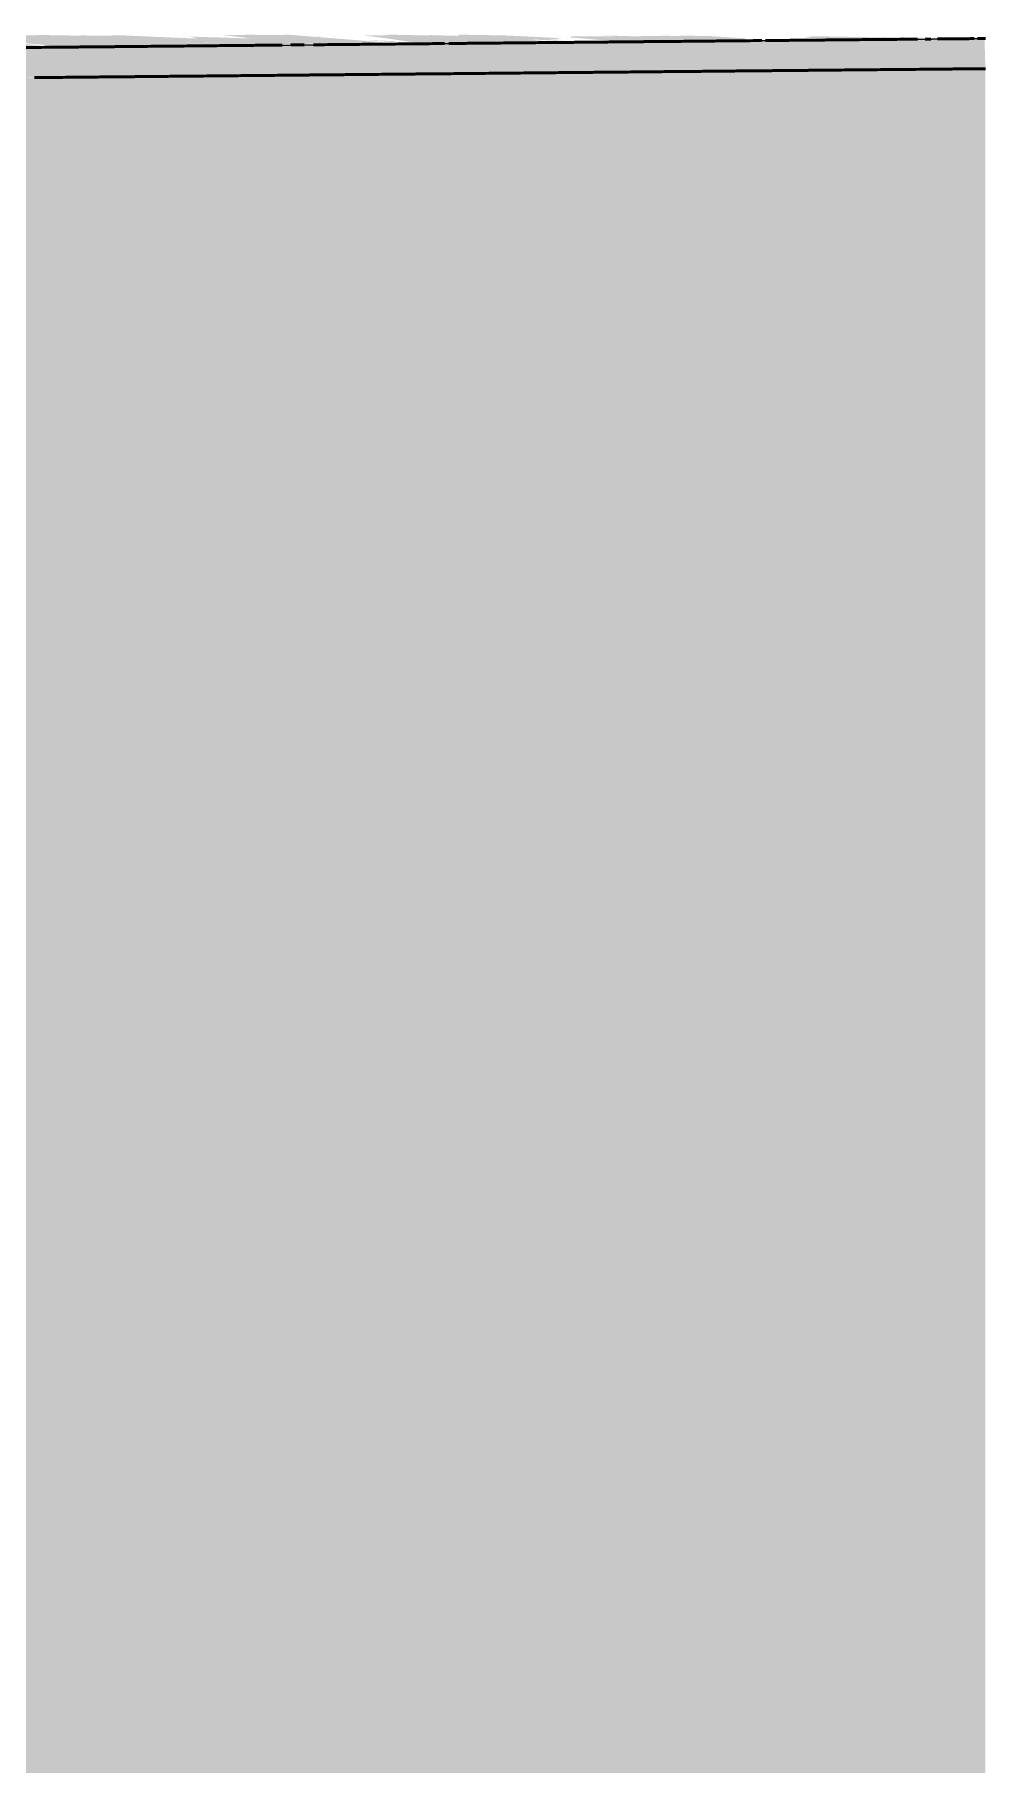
# Model space of a CAD drawing. Header units: metres. Extents: x 0 to 258, y 3 to 25.
# Drawn here: x 57.752 to 58.247, y 22.522 to 23.422 of the extents above; entities that cross this region are included whole.
import ezdxf

# ---------------------------------------------------------------- set-up
doc = ezdxf.new("R2010")
doc.units = ezdxf.units.M
doc.linetypes.add('JacobsDash', pattern=[0.0045, 0.003, -0.0015])
doc.layers.add('A-FLOR', color=7, linetype='Continuous', lineweight=50)
doc.layers.add('A-FLOR-HDLN', color=7, linetype='JacobsDash', lineweight=18)

msp = doc.modelspace()

# ---------------------------------------------------------------- hatches: boundary and pattern name
at = {"layer": 'A-FLOR', "lineweight": 5, "true_color": 0xc0c0c0}
h = msp.add_hatch(color=9, dxfattribs=at)
h.paths.add_polyline_path([(57.40841, 23.41853), (57.40371, 23.41899), (57.40198, 23.41878)])
h.paths.add_polyline_path([(57.35232, 23.4176), (57.34663, 23.41831), (57.34978, 23.41783)])
h.paths.add_polyline_path([(57.24552, 23.40995), (57.30677, 23.41055), (57.30895, 23.41058), (57.30811, 23.41107), (57.31322, 23.41062), (57.31322, 23.41098), (57.31743, 23.41066), (57.31657, 23.41116), (57.31743, 23.4116), (57.33002, 23.41078), (57.55844, 23.41333), (57.53497, 23.41543), (57.54189, 23.41464), (57.54139, 23.41428), (57.54325, 23.41354), (57.51932, 23.41494), (57.52342, 23.41408), (57.51918, 23.41425), (57.51067, 23.41451), (57.5115, 23.41416), (57.50895, 23.4141), (57.48803, 23.41514), (57.48097, 23.41613), (57.47636, 23.41681), (57.47636, 23.41711), (57.47608, 23.41744), (57.48319, 23.41721), (57.4978, 23.41654), (57.49397, 23.41705), (57.50107, 23.41691), (57.50124, 23.41739), (57.50368, 23.41758), (57.51526, 23.41748), (57.5158, 23.41766), (57.51837, 23.4179), (57.52419, 23.41782), (57.52627, 23.41817), (57.51682, 23.41921), (57.51076, 23.41921), (57.49664, 23.41988), (57.49578, 23.4197), (57.49217, 23.41989), (57.47972, 23.41944), (57.46989, 23.41968), (57.4695, 23.41937), (57.46456, 23.41963), (57.45422, 23.41948), (57.44833, 23.41947), (57.44821, 23.41947), (57.44773, 23.4191), (57.43878, 23.419), (57.43623, 23.41899), (57.43045, 23.4189), (57.4233, 23.41921), (57.42329, 23.41921), (57.42329, 23.41863), (57.42045, 23.41893), (57.41741, 23.41893), (57.38382, 23.41847), (57.38368, 23.41819), (57.36732, 23.41856), (57.35504, 23.41804), (57.35242, 23.41838), (57.35241, 23.41838), (57.35128, 23.41783), (57.34895, 23.41788), (57.3446, 23.41787), (57.34291, 23.4174), (57.33159, 23.41812), (57.33157, 23.41812), (57.32702, 23.4175), (57.32126, 23.41784), (57.32126, 23.41729), (57.3149, 23.4179), (57.3149, 23.4179), (57.31344, 23.41755), (57.29561, 23.41764), (57.29144, 23.41735), (57.28464, 23.41697), (57.27682, 23.41738), (57.27682, 23.41695), (57.26653, 23.41723), (57.2677, 23.41667), (57.26218, 23.41683), (57.26117, 23.41672), (57.258, 23.41632), (57.24582, 23.41696), (57.24552, 23.41642), (57.24566, 23.41227), (57.24552, 23.41191), (57.24552, 23.41005)])
h.paths.add_polyline_path([(57.32161, 23.4107), (57.32158, 23.41106), (57.31657, 23.41147), (57.31743, 23.41112), (57.31996, 23.41086)])
h.paths.add_polyline_path([(57.33916, 23.4115), (57.32849, 23.41248), (57.32858, 23.41274), (57.33888, 23.41153)])
h.paths.add_polyline_path([(57.56029, 23.41365), (57.56656, 23.41369), (57.56626, 23.41394), (57.55548, 23.41465), (57.56063, 23.41384), (57.56036, 23.41369)])
h.paths.add_polyline_path([(57.56312, 23.41305), (57.561, 23.41357), (57.55061, 23.4143), (57.56289, 23.41307)])
h.paths.add_polyline_path([(57.57269, 23.41314), (57.57188, 23.4135), (57.57245, 23.41317)])
h.paths.add_polyline_path([(57.53293, 23.41904), (57.52353, 23.41989), (57.52714, 23.41928), (57.52965, 23.41916)])
h.paths.add_polyline_path([(57.58647, 23.41433), (57.58691, 23.41454), (57.5812, 23.41627), (57.59551, 23.41473), (57.59464, 23.41534), (57.58394, 23.41756), (57.59283, 23.41721), (57.58864, 23.41849), (57.58506, 23.41922), (57.57788, 23.42051), (57.55844, 23.4203), (57.54614, 23.4202), (57.54788, 23.41948), (57.54279, 23.41965), (57.52989, 23.41989), (57.53499, 23.41871), (57.55388, 23.41627), (57.5819, 23.41411), (57.57986, 23.41499), (57.58437, 23.41454)])
h.paths.add_polyline_path([(57.59286, 23.41334), (57.59021, 23.41385), (57.59157, 23.41354)])
h.paths.add_polyline_path([(57.61204, 23.41352), (57.61043, 23.41391), (57.61196, 23.41353)])
h.paths.add_polyline_path([(57.61555, 23.41355), (57.61274, 23.41407), (57.6155, 23.41356)])
h.paths.add_polyline_path([(57.61949, 23.41359), (57.61595, 23.41413), (57.61918, 23.41362)])
h.paths.add_polyline_path([(57.75537, 23.41553), (57.74181, 23.41656), (57.7438, 23.41656), (57.75401, 23.41564)])
h.paths.add_polyline_path([(57.66498, 23.4188), (57.66795, 23.41875), (57.66795, 23.41868)])
h.paths.add_polyline_path([(57.70828, 23.41508), (57.74065, 23.41555), (57.74731, 23.41543), (57.75627, 23.41587), (57.72496, 23.41853), (57.72233, 23.41844), (57.7139, 23.41941), (57.71144, 23.41983), (57.69547, 23.4207), (57.67578, 23.42105), (57.6559, 23.42099), (57.64399, 23.42058), (57.63967, 23.42062), (57.64499, 23.42014), (57.65299, 23.41967), (57.6459, 23.41976), (57.68172, 23.41728), (57.68647, 23.41667), (57.6928, 23.41593), (57.69925, 23.41581), (57.70709, 23.41517)])
h.paths.add_polyline_path([(57.67851, 23.41628), (57.67527, 23.41668), (57.67801, 23.41631)])
h.paths.add_polyline_path([(57.59021, 23.41907), (57.5906, 23.41872), (57.59223, 23.41872)])
h.paths.add_polyline_path([(57.62572, 23.41365), (57.62372, 23.4142), (57.62786, 23.41422), (57.63763, 23.41377), (57.71074, 23.41489), (57.69477, 23.41553), (57.65231, 23.4174), (57.66242, 23.41658), (57.60645, 23.42044), (57.60431, 23.42032), (57.61394, 23.41926), (57.6249, 23.41738), (57.62472, 23.41695), (57.62472, 23.4164), (57.61319, 23.41739), (57.58491, 23.41998), (57.58973, 23.41864), (57.60174, 23.41637), (57.60604, 23.41551), (57.61111, 23.41478), (57.62546, 23.41367)])
h.paths.add_polyline_path([(57.63997, 23.41379), (57.60355, 23.41734), (57.60409, 23.41765), (57.60641, 23.41771), (57.62786, 23.41551), (57.63763, 23.41405), (57.63973, 23.41382)])
h.paths.add_polyline_path([(57.59464, 23.41417), (57.58973, 23.41499), (57.59415, 23.41424)])
h.paths.add_polyline_path([(57.50316, 23.41455), (57.49063, 23.41565), (57.49129, 23.41542), (57.49605, 23.41509)])
h.paths.add_polyline_path([(57.74921, 23.41484), (57.74618, 23.41526), (57.74783, 23.41494)])
h.paths.add_polyline_path([(57.85408, 23.41647), (57.84006, 23.41755), (57.84037, 23.41763), (57.85075, 23.41673)])
h.paths.add_polyline_path([(57.85379, 23.42004), (57.84509, 23.42068), (57.85339, 23.42006)])
h.paths.add_polyline_path([(57.83091, 23.41973), (57.82964, 23.42003), (57.8298, 23.41985)])
h.paths.add_polyline_path([(57.76357, 23.41561), (57.82799, 23.41605), (57.83735, 23.41567), (57.83433, 23.41611), (57.84151, 23.41597), (57.8466, 23.41618), (57.84788, 23.41652), (57.8557, 23.41671), (57.86413, 23.41654), (57.92095, 23.41691), (57.92332, 23.41712), (57.93303, 23.41761), (57.88386, 23.4215), (57.88162, 23.42135), (57.87135, 23.42131), (57.86177, 23.42154), (57.86177, 23.42126), (57.84946, 23.42139), (57.85414, 23.42087), (57.86504, 23.4195), (57.83258, 23.42052), (57.83719, 23.4196), (57.83476, 23.41952), (57.79713, 23.42117), (57.78438, 23.42089), (57.77569, 23.42119), (57.7761, 23.42097), (57.76183, 23.4212), (57.75155, 23.42142), (57.75471, 23.42107), (57.74228, 23.42128), (57.73469, 23.42108), (57.72498, 23.42135), (57.72498, 23.42135), (57.72849, 23.42074), (57.71775, 23.42084), (57.70788, 23.42128), (57.70786, 23.42128), (57.70707, 23.42093), (57.73054, 23.41856), (57.76183, 23.41574)])
h.paths.add_polyline_path([(57.76726, 23.41501), (57.76726, 23.41524), (57.76577, 23.41511)])
h.paths.add_polyline_path([(57.72792, 23.41527), (57.71463, 23.41621), (57.71484, 23.41637), (57.72607, 23.41541)])
h.paths.add_polyline_path([(57.4959, 23.41563), (57.49717, 23.41589), (57.49585, 23.41618), (57.49585, 23.41564)])
h.paths.add_polyline_path([(57.85425, 23.41583), (57.85043, 23.41628), (57.85339, 23.41592)])
h.paths.add_polyline_path([(57.86614, 23.41595), (57.86352, 23.4164), (57.86587, 23.41597)])
h.paths.add_polyline_path([(57.51991, 23.41611), (57.51932, 23.41637), (57.51932, 23.41613)])
h.paths.add_polyline_path([(57.61375, 23.41626), (57.61319, 23.41651), (57.61319, 23.41632)])
h.paths.add_polyline_path([(57.53904, 23.4163), (57.53842, 23.41655), (57.53593, 23.4164)])
h.paths.add_polyline_path([(57.84085, 23.41634), (57.83142, 23.41732), (57.83142, 23.41748), (57.84085, 23.41637)])
h.paths.add_polyline_path([(57.92744, 23.41653), (57.92415, 23.41704), (57.92716, 23.41655)])
h.paths.add_polyline_path([(57.94523, 23.41669), (57.94175, 23.41709), (57.94478, 23.41673)])
h.paths.add_polyline_path([(57.26178, 23.4167), (57.26178, 23.41718), (57.26178, 23.41718), (57.26117, 23.41677)])
h.paths.add_polyline_path([(57.94273, 23.41748), (57.93817, 23.41817), (57.92598, 23.41864), (57.92623, 23.41846), (57.94295, 23.41738)])
h.paths.add_polyline_path([(57.95099, 23.41675), (57.94715, 23.41717), (57.95058, 23.41678)])
h.paths.add_polyline_path([(57.95895, 23.41682), (58.01216, 23.41792), (58.0245, 23.41745), (58.00936, 23.419), (58.01216, 23.41894), (58.02836, 23.41817), (58.01998, 23.41903), (58.0257, 23.41917), (58.02369, 23.41986), (58.03096, 23.41942), (58.00433, 23.42078), (57.99651, 23.42111), (57.97705, 23.42143), (57.97273, 23.42144), (57.97273, 23.42086), (57.9574, 23.42128), (57.9574, 23.42105), (57.93718, 23.4215), (57.93393, 23.42116), (57.92279, 23.42119), (57.93393, 23.41978), (57.94715, 23.41779), (57.95863, 23.41684)])
h.paths.add_polyline_path([(58.02874, 23.41748), (58.02675, 23.41784), (58.02856, 23.41749)])
h.paths.add_polyline_path([(58.03438, 23.41753), (58.02998, 23.41798), (58.03369, 23.41759)])
h.paths.add_polyline_path([(58.04072, 23.41759), (58.03563, 23.41811), (58.03975, 23.41768)])
h.paths.add_polyline_path([(58.05293, 23.4177), (58.0483, 23.41817), (58.05291, 23.4177)])
h.paths.add_polyline_path([(58.05621, 23.41773), (58.05127, 23.4182), (58.05553, 23.41779)])
h.paths.add_polyline_path([(58.12086, 23.41962), (58.12105, 23.42005), (58.12059, 23.41964)])
h.paths.add_polyline_path([(58.06218, 23.41779), (58.12148, 23.41845), (58.12273, 23.41891), (58.12168, 23.41954), (58.1041, 23.42074), (58.09038, 23.42099), (58.08674, 23.42086), (58.07934, 23.42092), (58.06337, 23.42064), (58.04628, 23.42121), (58.04626, 23.42121), (58.05424, 23.42064), (58.04259, 23.42067), (58.03121, 23.4206), (58.03121, 23.42003), (58.05127, 23.41832), (58.06183, 23.41781)])
h.paths.add_polyline_path([(57.64225, 23.41852), (57.64015, 23.41898), (57.63413, 23.4191), (57.63666, 23.41876)])
h.paths.add_polyline_path([(57.66458, 23.41783), (57.65446, 23.41879), (57.65837, 23.41817), (57.66013, 23.41808)])
h.paths.add_polyline_path([(58.12474, 23.41837), (58.12148, 23.41882), (58.12383, 23.41843)])
h.paths.add_polyline_path([(58.13428, 23.41846), (58.12869, 23.41896), (58.13295, 23.41857)])
h.paths.add_polyline_path([(58.13757, 23.41849), (58.13249, 23.41897), (58.13736, 23.4185)])
h.paths.add_polyline_path([(58.13779, 23.41955), (58.13704, 23.41974), (58.13732, 23.41958)])
h.paths.add_polyline_path([(58.14982, 23.4186), (58.14514, 23.41904), (58.14857, 23.4187)])
h.paths.add_polyline_path([(58.15733, 23.41867), (58.15169, 23.41915), (58.15694, 23.4187)])
h.paths.add_polyline_path([(58.16093, 23.41871), (58.15909, 23.41895), (58.16079, 23.41872)])
h.paths.add_polyline_path([(58.16486, 23.41874), (58.16079, 23.41922), (58.16366, 23.41881)])
h.paths.add_polyline_path([(58.17346, 23.41882), (58.21853, 23.41979), (58.20856, 23.41996), (58.19358, 23.42023), (58.19332, 23.42006), (58.16096, 23.42063), (58.1548, 23.42052), (58.15297, 23.42001), (58.17174, 23.41895)])
h.paths.add_polyline_path([(58.16907, 23.41878), (58.16861, 23.41909), (58.16861, 23.41881)])
h.paths.add_polyline_path([(58.22725, 23.41932), (58.22512, 23.41965), (58.22571, 23.4194)])
h.paths.add_polyline_path([(58.23722, 23.41941), (58.23119, 23.4199), (58.23673, 23.41944)])
h.paths.add_polyline_path([(58.24095, 23.41944), (58.2353, 23.4199), (58.24017, 23.4195)])
h.paths.add_polyline_path([(57.60284, 23.41958), (57.6026, 23.41984), (57.59661, 23.42036)])
h.paths.add_polyline_path([(57.90131, 23.42036), (57.90219, 23.4205), (57.89723, 23.4207)])
h = msp.add_hatch(color=9, dxfattribs=at)
h.paths.add_polyline_path([(57.24552, 23.39426), (58.22156, 23.40357), (58.24684, 23.4042), (58.24635, 23.41949), (57.24552, 23.40995), (57.24552, 23.39428)])
h.paths.add_polyline_path([(57.34372, 23.4084), (57.34349, 23.41091), (57.34349, 23.41091)])
h.paths.add_polyline_path([(57.43187, 23.4084), (57.4324, 23.41178), (57.4324, 23.41178)])
h.paths.add_polyline_path([(57.32593, 23.4084), (57.32578, 23.41074), (57.32578, 23.41074)])
h.paths.add_polyline_path([(58.20696, 23.41128), (58.20696, 23.41129), (58.20466, 23.41486)])
h = msp.add_hatch(color=9, dxfattribs=at)
h.paths.add_polyline_path([(57.24552, 22.20791), (58.24684, 22.21748), (58.24684, 23.40381), (57.24552, 23.3942), (57.24552, 22.22206)])
h.paths.add_polyline_path([(57.75355, 22.21284), (57.75355, 22.21286), (57.75355, 22.21288)])

# ---------------------------------------------------------------- linework, layer by layer
at = {"layer": 'A-FLOR'}
for points, knots in [([(57.91418, 23.4164), (57.91612, 23.41642), (57.91994, 23.41645), (57.92355, 23.41649), (57.92534, 23.41651)], [0.314802844, 0.314802844, 0.314802844, 0.314802844, 0.31640625, 0.318034757, 0.318034757, 0.318034757, 0.318034757]), ([(57.92534, 23.41651), (57.92569, 23.41651), (57.9271, 23.41652), (57.92848, 23.41654), (57.9295, 23.41655)], [0.318034906, 0.318034906, 0.318034906, 0.318034906, 0.318359375, 0.319325036, 0.319325036, 0.319325036, 0.319325036]), ([(57.92951, 23.41655), (57.93056, 23.41655), (57.93568, 23.4166), (57.94246, 23.41667), (57.94979, 23.41674), (57.95331, 23.41677), (57.95491, 23.41678)], [0.319327731, 0.319327731, 0.319327731, 0.319327731, 0.3203125, 0.32421875, 0.326171875, 0.327731092, 0.327731092, 0.327731092, 0.327731092]), ([(57.95491, 23.41678), (57.95531, 23.41679), (57.95773, 23.41681), (57.96117, 23.41684), (57.96443, 23.41687), (57.96547, 23.41688)], [0.327732128, 0.327732128, 0.327732128, 0.327732128, 0.328125, 0.330078125, 0.330963154, 0.330963154, 0.330963154, 0.330963154]), ([(57.96778, 23.41691), (57.96829, 23.41691), (57.97144, 23.41694), (57.97477, 23.41697), (57.97765, 23.417)], [0.331609567, 0.331609567, 0.331609567, 0.331609567, 0.33203125, 0.334191976, 0.334191976, 0.334191976, 0.334191976]), ([(57.97766, 23.417), (57.97998, 23.41702), (57.98263, 23.41704), (57.98533, 23.41707), (57.98561, 23.41707)], [0.334195217, 0.334195217, 0.334195217, 0.334195217, 0.3359375, 0.336133215, 0.336133215, 0.336133215, 0.336133215]), ([(57.99107, 23.41712), (57.99173, 23.41713), (57.99447, 23.41716), (57.9972, 23.41718), (57.99924, 23.4172)], [0.337427556, 0.337427556, 0.337427556, 0.337427556, 0.337890625, 0.339366516, 0.339366516, 0.339366516, 0.339366516]), ([(57.99924, 23.4172), (57.9999, 23.41721), (58.00324, 23.41724), (58.00665, 23.41727), (58.00928, 23.41729), (58.00947, 23.4173)], [0.339367774, 0.339367774, 0.339367774, 0.339367774, 0.33984375, 0.341796875, 0.341949937, 0.341949937, 0.341949937, 0.341949937]), ([(58.00948, 23.4173), (58.01172, 23.41732), (58.01615, 23.41736), (58.02179, 23.41741), (58.0253, 23.41744), (58.02675, 23.41746)], [0.341952165, 0.341952165, 0.341952165, 0.341952165, 0.34375, 0.345703125, 0.347119802, 0.347119802, 0.347119802, 0.347119802]), ([(58.02676, 23.41746), (58.02731, 23.41746), (58.02884, 23.41748), (58.03076, 23.4175), (58.03213, 23.41751), (58.03254, 23.41751)], [0.347123465, 0.347123465, 0.347123465, 0.347123465, 0.34765625, 0.348632812, 0.349062702, 0.349062702, 0.349062702, 0.349062702]), ([(58.03254, 23.41751), (58.03307, 23.41752), (58.03452, 23.41753), (58.03676, 23.41755), (58.03991, 23.41758), (58.0433, 23.41761), (58.04587, 23.41764), (58.0472, 23.41765)], [0.349063044, 0.349063044, 0.349063044, 0.349063044, 0.349609375, 0.350585938, 0.3515625, 0.353515625, 0.35546875, 0.35546875, 0.35546875, 0.35546875]), ([(58.0472, 23.41765), (58.04853, 23.41766), (58.05038, 23.41768), (58.05239, 23.4177), (58.05293, 23.4177)], [0.35546875, 0.35546875, 0.35546875, 0.35546875, 0.357421875, 0.3581073, 0.3581073, 0.3581073, 0.3581073]), ([(58.05614, 23.41773), (58.05791, 23.41775), (58.06125, 23.41778), (58.06521, 23.41782), (58.06687, 23.41783)], [0.359375, 0.359375, 0.359375, 0.359375, 0.361328125, 0.362637363, 0.362637363, 0.362637363, 0.362637363]), ([(58.06937, 23.41786), (58.07194, 23.41788), (58.07736, 23.41793), (58.08389, 23.41799), (58.0876, 23.41803), (58.0885, 23.41803)], [0.36328125, 0.36328125, 0.36328125, 0.36328125, 0.365234375, 0.3671875, 0.367806538, 0.367806538, 0.367806538, 0.367806538]), ([(58.0885, 23.41803), (58.09042, 23.41805), (58.09514, 23.4181), (58.10146, 23.41815), (58.1056, 23.41819), (58.10716, 23.41821)], [0.367808662, 0.367808662, 0.367808662, 0.367808662, 0.369140625, 0.37109375, 0.372331014, 0.372331014, 0.372331014, 0.372331014]), ([(58.10717, 23.41821), (58.11053, 23.41824), (58.11436, 23.41827), (58.11795, 23.41831), (58.11857, 23.41831)], [0.372333549, 0.372333549, 0.372333549, 0.372333549, 0.375, 0.375565611, 0.375565611, 0.375565611, 0.375565611]), ([(58.12068, 23.41833), (58.12147, 23.41834), (58.12432, 23.41837), (58.12759, 23.4184), (58.13008, 23.41842), (58.1306, 23.41843)], [0.376212023, 0.376212023, 0.376212023, 0.376212023, 0.376953125, 0.37890625, 0.379438949, 0.379438949, 0.379438949, 0.379438949]), ([(58.1325, 23.41844), (58.13323, 23.41845), (58.13441, 23.41846), (58.13553, 23.41847), (58.13596, 23.41848)], [0.380090498, 0.380090498, 0.380090498, 0.380090498, 0.380859375, 0.381379373, 0.381379373, 0.381379373, 0.381379373]), ([(58.13908, 23.4185), (58.13918, 23.4185), (58.14074, 23.41852), (58.14348, 23.41854), (58.14744, 23.41858), (58.15153, 23.41862), (58.15601, 23.41866), (58.1606, 23.4187), (58.16372, 23.41873), (58.16486, 23.41874)], [0.38267929, 0.38267929, 0.38267929, 0.38267929, 0.3828125, 0.38476562, 0.38671875, 0.38867188, 0.390625, 0.39257812, 0.39366147, 0.39366147, 0.39366147, 0.39366147]), ([(58.16487, 23.41874), (58.16579, 23.41875), (58.16927, 23.41878), (58.17295, 23.41882), (58.17572, 23.41884)], [0.393665158, 0.393665158, 0.393665158, 0.393665158, 0.39453125, 0.396896893, 0.396896893, 0.396896893, 0.396896893]), ([(58.17572, 23.41884), (58.17753, 23.41886), (58.18401, 23.41892), (58.19122, 23.41899), (58.1966, 23.41904), (58.19706, 23.41904)], [0.39689722, 0.39689722, 0.39689722, 0.39689722, 0.3984375, 0.40234375, 0.4027137, 0.4027137, 0.4027137, 0.4027137]), ([(58.20439, 23.41911), (58.20639, 23.41913), (58.2088, 23.41915), (58.21117, 23.41917), (58.21159, 23.41917)], [0.404654169, 0.404654169, 0.404654169, 0.404654169, 0.40625, 0.406593407, 0.406593407, 0.406593407, 0.406593407]), ([(58.22184, 23.41927), (58.2226, 23.41927), (58.22369, 23.41928), (58.22477, 23.41929), (58.22512, 23.4193)], [0.4094923331, 0.4094923331, 0.4094923331, 0.4094923331, 0.41015625, 0.4104688031, 0.4104688031, 0.4104688031, 0.4104688031]), ([(58.22513, 23.4193), (58.22693, 23.41931), (58.23077, 23.41935), (58.23473, 23.41939), (58.23693, 23.41941), (58.23722, 23.41941)], [0.410471881, 0.410471881, 0.410471881, 0.410471881, 0.412109375, 0.4140625, 0.414349308, 0.414349308, 0.414349308, 0.414349308]), ([(57.72456, 23.4146), (57.72594, 23.41461), (57.72957, 23.41465), (57.73744, 23.41472), (57.74527, 23.4148), (57.75291, 23.41487), (57.7609, 23.41495), (57.76855, 23.41502), (57.77447, 23.41508), (57.77595, 23.41509)], [0.25856496, 0.25856496, 0.25856496, 0.25856496, 0.25976562, 0.26171875, 0.265625, 0.26757812, 0.26953125, 0.2734375, 0.27472452, 0.27472452, 0.27472452, 0.27472452]), ([(57.77596, 23.41509), (57.77898, 23.41512), (57.78442, 23.41517), (57.79088, 23.41523), (57.79409, 23.41526), (57.79484, 23.41527)], [0.274725275, 0.274725275, 0.274725275, 0.274725275, 0.27734375, 0.279296875, 0.279896574, 0.279896574, 0.279896574, 0.279896574]), ([(57.79484, 23.41527), (57.79655, 23.41529), (57.79982, 23.41532), (57.80313, 23.41535), (57.8047, 23.41536)], [0.279896903, 0.279896903, 0.279896903, 0.279896903, 0.28125, 0.282479184, 0.282479184, 0.282479184, 0.282479184]), ([(57.80471, 23.41536), (57.80563, 23.41537), (57.80891, 23.4154), (57.81211, 23.41543), (57.81437, 23.41546)], [0.282482224, 0.282482224, 0.282482224, 0.282482224, 0.283203125, 0.285064381, 0.285064381, 0.285064381, 0.285064381]), ([(57.81438, 23.41546), (57.81449, 23.41546), (57.81606, 23.41547), (57.81761, 23.41549), (57.81904, 23.4155)], [0.285067873, 0.285067873, 0.285067873, 0.285067873, 0.28515625, 0.286360283, 0.286360283, 0.286360283, 0.286360283]), ([(57.81904, 23.4155), (57.82224, 23.41553), (57.82986, 23.4156), (57.83824, 23.41568), (57.84345, 23.41573), (57.84462, 23.41574)], [0.286360698, 0.286360698, 0.286360698, 0.286360698, 0.2890625, 0.29296875, 0.294113081, 0.294113081, 0.294113081, 0.294113081]), ([(57.84463, 23.41574), (57.84545, 23.41575), (57.84823, 23.41578), (57.85281, 23.41582), (57.85781, 23.41587), (57.86093, 23.4159), (57.86207, 23.41591)], [0.294117647, 0.294117647, 0.294117647, 0.294117647, 0.294921875, 0.296875, 0.298828125, 0.299931765, 0.299931765, 0.299931765, 0.299931765]), ([(57.86208, 23.41591), (57.86296, 23.41592), (57.8643, 23.41593), (57.86567, 23.41594), (57.86614, 23.41595)], [0.299935359, 0.299935359, 0.299935359, 0.299935359, 0.30078125, 0.301228184, 0.301228184, 0.301228184, 0.301228184]), ([(57.87453, 23.41603), (57.87549, 23.41604), (57.87766, 23.41606), (57.87986, 23.41608), (57.88108, 23.41609)], [0.303813833, 0.303813833, 0.303813833, 0.303813833, 0.3046875, 0.30575307, 0.30575307, 0.30575307, 0.30575307]), ([(57.88558, 23.41613), (57.8874, 23.41615), (57.8897, 23.41617), (57.89206, 23.41619), (57.89253, 23.4162)], [0.307045895, 0.307045895, 0.307045895, 0.307045895, 0.30859375, 0.308985133, 0.308985133, 0.308985133, 0.308985133]), ([(57.89729, 23.41624), (57.89763, 23.41624), (57.90003, 23.41627), (57.90246, 23.41629), (57.90456, 23.41631)], [0.310277957, 0.310277957, 0.310277957, 0.310277957, 0.310546875, 0.312216252, 0.312216252, 0.312216252, 0.312216252]), ([(57.90456, 23.41631), (57.90492, 23.41631), (57.90772, 23.41634), (57.91096, 23.41637), (57.91376, 23.4164), (57.91418, 23.4164)], [0.312217195, 0.312217195, 0.312217195, 0.312217195, 0.3125, 0.314453125, 0.314802384, 0.314802384, 0.314802384, 0.314802384]), ([(57.75817, 23.39923), (57.75746, 23.39922), (57.75547, 23.3992), (57.75352, 23.39918), (57.75225, 23.39917)], [-0.268260387, -0.268260387, -0.268260387, -0.268260387, -0.267578125, -0.266321913, -0.266321913, -0.266321913, -0.266321913]), ([(57.76846, 23.39933), (57.76632, 23.39931), (57.76287, 23.39927), (57.75949, 23.39924), (57.75817, 23.39923)], [-0.27149071, -0.27149071, -0.27149071, -0.27149071, -0.26953125, -0.268261151, -0.268261151, -0.268261151, -0.268261151]), ([(57.77938, 23.39943), (57.77788, 23.39942), (57.77417, 23.39938), (57.77059, 23.39935), (57.76847, 23.39933)], [-0.274721767, -0.274721767, -0.274721767, -0.274721767, -0.2734375, -0.271493213, -0.271493213, -0.271493213, -0.271493213]), ([(57.8008, 23.39963), (57.79922, 23.39962), (57.79519, 23.39958), (57.78791, 23.39951), (57.78244, 23.39946), (57.77939, 23.39943)], [-0.280542961, -0.280542961, -0.280542961, -0.280542961, -0.279296875, -0.27734375, -0.274725275, -0.274725275, -0.274725275, -0.274725275]), ([(57.80574, 23.39968), (57.80499, 23.39967), (57.80334, 23.39966), (57.8017, 23.39964), (57.8008, 23.39963)], [-0.28183359, -0.28183359, -0.28183359, -0.28183359, -0.28125, -0.280542986, -0.280542986, -0.280542986, -0.280542986]), ([(57.82718, 23.39988), (57.82427, 23.39986), (57.81897, 23.39981), (57.81335, 23.39975), (57.81079, 23.39973), (57.81069, 23.39973)], [-0.287653523, -0.287653523, -0.287653523, -0.287653523, -0.28515625, -0.283203125, -0.283128636, -0.283128636, -0.283128636, -0.283128636]), ([(57.85248, 23.40012), (57.85199, 23.40012), (57.84952, 23.4001), (57.8429, 23.40003), (57.83635, 23.39997), (57.83178, 23.39993), (57.83164, 23.39993)], [-0.295410472, -0.295410472, -0.295410472, -0.295410472, -0.294921875, -0.29296875, -0.2890625, -0.288946348, -0.288946348, -0.288946348, -0.288946348]), ([(57.86228, 23.40022), (57.86047, 23.4002), (57.85718, 23.40017), (57.85396, 23.40014), (57.85248, 23.40012)], [-0.298640213, -0.298640213, -0.298640213, -0.298640213, -0.296875, -0.295410969, -0.295410969, -0.295410969, -0.295410969]), ([(57.86837, 23.40027), (57.86651, 23.40026), (57.86448, 23.40024), (57.86248, 23.40022), (57.86229, 23.40022)], [-0.300580393, -0.300580393, -0.300580393, -0.300580393, -0.298828125, -0.298642534, -0.298642534, -0.298642534, -0.298642534]), ([(57.89238, 23.4005), (57.88879, 23.40047), (57.88076, 23.40039), (57.87295, 23.40032), (57.86858, 23.40028), (57.86837, 23.40027)], [-0.307692308, -0.307692308, -0.307692308, -0.307692308, -0.3046875, -0.30078125, -0.300581771, -0.300581771, -0.300581771, -0.300581771]), ([(57.90668, 23.40064), (57.90295, 23.4006), (57.89813, 23.40056), (57.89346, 23.40051), (57.89239, 23.4005)], [-0.311568679, -0.311568679, -0.311568679, -0.311568679, -0.30859375, -0.307693262, -0.307693262, -0.307693262, -0.307693262]), ([(57.91398, 23.40071), (57.91272, 23.40069), (57.91029, 23.40067), (57.90785, 23.40065), (57.90669, 23.40064)], [-0.313510019, -0.313510019, -0.313510019, -0.313510019, -0.3125, -0.311570782, -0.311570782, -0.311570782, -0.311570782]), ([(57.9211, 23.40077), (57.91991, 23.40076), (57.91757, 23.40074), (57.91516, 23.40072), (57.91399, 23.40071)], [-0.315449257, -0.315449257, -0.315449257, -0.315449257, -0.314453125, -0.31351103, -0.31351103, -0.31351103, -0.31351103]), ([(57.95207, 23.40106), (57.95114, 23.40106), (57.94628, 23.40101), (57.93749, 23.40093), (57.92796, 23.40084), (57.92224, 23.40078), (57.9211, 23.40077)], [-0.325143983, -0.325143983, -0.325143983, -0.325143983, -0.32421875, -0.3203125, -0.31640625, -0.315449301, -0.315449301, -0.315449301, -0.315449301]), ([(57.96413, 23.40118), (57.96315, 23.40117), (57.9601, 23.40114), (57.95612, 23.4011), (57.95311, 23.40107), (57.95208, 23.40106)], [-0.32902379, -0.32902379, -0.32902379, -0.32902379, -0.328125, -0.326171875, -0.325145443, -0.325145443, -0.325145443, -0.325145443]), ([(57.97309, 23.40126), (57.97122, 23.40124), (57.96816, 23.40122), (57.96528, 23.40119), (57.96413, 23.40118)], [-0.331606761, -0.331606761, -0.331606761, -0.331606761, -0.330078125, -0.329023917, -0.329023917, -0.329023917, -0.329023917]), ([(57.97551, 23.40129), (57.97523, 23.40128), (57.97442, 23.40127), (57.97362, 23.40127), (57.97311, 23.40126)], [-0.332254704, -0.332254704, -0.332254704, -0.332254704, -0.33203125, -0.3316095669, -0.3316095669, -0.3316095669, -0.3316095669]), ([(57.99938, 23.40151), (57.99912, 23.40151), (57.9961, 23.40148), (57.99055, 23.40143), (57.98545, 23.40138), (57.98311, 23.40136)], [-0.338073691, -0.338073691, -0.338073691, -0.338073691, -0.337890625, -0.3359375, -0.334195217, -0.334195217, -0.334195217, -0.334195217]), ([(58.01745, 23.40168), (58.01648, 23.40167), (58.0131, 23.40164), (58.00712, 23.40158), (58.00189, 23.40153), (57.99939, 23.40151)], [-0.342598474, -0.342598474, -0.342598474, -0.342598474, -0.341796875, -0.33984375, -0.338074627, -0.338074627, -0.338074627, -0.338074627]), ([(58.03236, 23.40182), (58.03091, 23.4018), (58.02739, 23.40177), (58.02246, 23.40173), (58.01883, 23.40169), (58.01745, 23.40168)], [-0.347123465, -0.347123465, -0.347123465, -0.347123465, -0.345703125, -0.34375, -0.342598578, -0.342598578, -0.342598578, -0.342598578]), ([(58.04171, 23.40191), (58.04105, 23.4019), (58.0395, 23.40188), (58.03689, 23.40186), (58.03443, 23.40184), (58.03291, 23.40182), (58.03236, 23.40182)], [-0.350351648, -0.350351648, -0.350351648, -0.350351648, -0.349609375, -0.348632812, -0.34765625, -0.347125334, -0.347125334, -0.347125334, -0.347125334]), ([(58.04901, 23.40197), (58.04765, 23.40196), (58.0454, 23.40194), (58.04277, 23.40192), (58.04172, 23.40191)], [-0.353515625, -0.353515625, -0.353515625, -0.353515625, -0.3515625, -0.350355527, -0.350355527, -0.350355527, -0.350355527]), ([(58.05603, 23.40204), (58.05502, 23.40203), (58.05263, 23.40201), (58.05038, 23.40199), (58.04901, 23.40197)], [-0.356814494, -0.356814494, -0.356814494, -0.356814494, -0.35546875, -0.353515625, -0.353515625, -0.353515625, -0.353515625]), ([(58.07584, 23.40222), (58.07324, 23.4022), (58.06829, 23.40215), (58.06215, 23.4021), (58.05844, 23.40206), (58.05649, 23.40204), (58.05604, 23.40204)], [-0.36328125, -0.36328125, -0.36328125, -0.36328125, -0.361328125, -0.359375, -0.357421875, -0.356819651, -0.356819651, -0.356819651, -0.356819651]), ([(58.09239, 23.40238), (58.08956, 23.40235), (58.08484, 23.40231), (58.08026, 23.40227), (58.07847, 23.40225)], [-0.3671875, -0.3671875, -0.3671875, -0.3671875, -0.365234375, -0.363930187, -0.363930187, -0.363930187, -0.363930187]), ([(58.11129, 23.40255), (58.11052, 23.40255), (58.10717, 23.40252), (58.10088, 23.40246), (58.09522, 23.4024), (58.09239, 23.40238)], [-0.371687136, -0.371687136, -0.371687136, -0.371687136, -0.37109375, -0.369140625, -0.3671875, -0.3671875, -0.3671875, -0.3671875]), ([(58.12932, 23.40272), (58.12737, 23.4027), (58.12248, 23.40266), (58.11713, 23.40261), (58.11377, 23.40258)], [-0.376856731, -0.376856731, -0.376856731, -0.376856731, -0.375, -0.372333549, -0.372333549, -0.372333549, -0.372333549]), ([(58.13719, 23.40279), (58.13666, 23.40279), (58.13419, 23.40277), (58.13157, 23.40274), (58.12942, 23.40272), (58.12932, 23.40272)], [-0.379443337, -0.379443337, -0.379443337, -0.379443337, -0.37890625, -0.376953125, -0.376858436, -0.376858436, -0.376858436, -0.376858436]), ([(58.15686, 23.40298), (58.15603, 23.40297), (58.15381, 23.40295), (58.15027, 23.40292), (58.14616, 23.40288), (58.14181, 23.40284), (58.13858, 23.40281), (58.13719, 23.40279)], [-0.387845595, -0.387845595, -0.387845595, -0.387845595, -0.38671875, -0.384765625, -0.3828125, -0.380859375, -0.379444085, -0.379444085, -0.379444085, -0.379444085]), ([(58.18786, 23.40326), (58.18345, 23.40322), (58.17688, 23.40316), (58.16878, 23.40309), (58.16328, 23.40304), (58.15953, 23.403), (58.15746, 23.40298), (58.15686, 23.40298)], [-0.39818863, -0.39818863, -0.39818863, -0.39818863, -0.39453125, -0.39257812, -0.390625, -0.38867188, -0.38784745, -0.38784745, -0.38784745, -0.38784745]), ([(58.22843, 23.40364), (58.22505, 23.40361), (58.21686, 23.40353), (58.2032, 23.4034), (58.19318, 23.40331), (58.18817, 23.40327), (58.18787, 23.40326)], [-0.40917697, -0.40917697, -0.40917697, -0.40917697, -0.40625, -0.40234375, -0.3984375, -0.39819005, -0.39819005, -0.39819005, -0.39819005]), ([(58.23706, 23.40372), (58.23534, 23.4037), (58.23251, 23.40367), (58.22957, 23.40365), (58.22844, 23.40364)], [-0.411764706, -0.411764706, -0.411764706, -0.411764706, -0.41015625, -0.409179056, -0.409179056, -0.409179056, -0.409179056]), ([(58.24684, 23.40381), (58.24597, 23.4038), (58.24474, 23.40379), (58.24348, 23.40378), (58.24312, 23.40377)], [-0.414949282, -0.414949282, -0.414949282, -0.414949282, -0.4140625, -0.413703943, -0.413703943, -0.413703943, -0.413703943])]:
    msp.add_open_spline(points, degree=3, knots=knots, dxfattribs=at)
for points in [[(57.98561, 23.41707), (57.98742, 23.41709), (57.98924, 23.41711), (57.99107, 23.41712)], [(58.05294, 23.4177), (58.05394, 23.41771), (58.05499, 23.41772), (58.05614, 23.41773)], [(58.06687, 23.41783), (58.06768, 23.41784), (58.06852, 23.41785), (58.06937, 23.41786)], [(58.11857, 23.41831), (58.11928, 23.41832), (58.11997, 23.41833), (58.12066, 23.41833)], [(58.13597, 23.41848), (58.13707, 23.41849), (58.1381, 23.41849), (58.13907, 23.4185)], [(58.19707, 23.41904), (58.19951, 23.41906), (58.20195, 23.41908), (58.20438, 23.41911)], [(58.21555, 23.41921), (58.21656, 23.41922), (58.21755, 23.41923), (58.21853, 23.41924)], [(58.23722, 23.41941), (58.23849, 23.41942), (58.23973, 23.41943), (58.24095, 23.41944)], [(58.24278, 23.41946), (58.24415, 23.41947), (58.2455, 23.41949), (58.24684, 23.4195)], [(57.86614, 23.41595), (57.86887, 23.41597), (57.87166, 23.416), (57.87452, 23.41603)], [(57.81069, 23.39973), (57.80906, 23.39971), (57.8074, 23.3997), (57.80575, 23.39968)], [(57.83163, 23.39993), (57.83016, 23.39991), (57.82868, 23.3999), (57.82718, 23.39988)], [(57.9831, 23.40136), (57.98049, 23.40133), (57.97796, 23.40131), (57.97552, 23.40129)], [(58.07847, 23.40225), (58.07758, 23.40224), (58.0767, 23.40223), (58.07584, 23.40222)], [(58.11377, 23.40258), (58.11295, 23.40257), (58.11213, 23.40256), (58.11129, 23.40255)], [(58.2431, 23.40377), (58.24114, 23.40375), (58.23913, 23.40374), (58.23706, 23.40372)]]:
    msp.add_open_spline(points, degree=3, dxfattribs=at)
at = {"layer": 'A-FLOR-HDLN'}
for points in [[(57.96547, 23.41688), (57.96623, 23.41689), (57.967, 23.4169), (57.96778, 23.41691)], [(58.21159, 23.41917), (58.21291, 23.41919), (58.21422, 23.4192), (58.21551, 23.41921)], [(58.21853, 23.41924), (58.21964, 23.41925), (58.22073, 23.41926), (58.2218, 23.41927)], [(57.88108, 23.41609), (57.88256, 23.4161), (57.88406, 23.41612), (57.88558, 23.41613)], [(57.89253, 23.4162), (57.89329, 23.4162), (57.89405, 23.41621), (57.89481, 23.41622)], [(57.8949, 23.41622), (57.8957, 23.41623), (57.89649, 23.41623), (57.89729, 23.41624)]]:
    msp.add_open_spline(points, degree=3, dxfattribs=at)
for points, knots in [([(58.13062, 23.41843), (58.13105, 23.41843), (58.13169, 23.41844), (58.1323, 23.41844), (58.1325, 23.41844)], [0.3794440853, 0.3794440853, 0.3794440853, 0.3794440853, 0.3798828125, 0.3800904977, 0.3800904977, 0.3800904977, 0.3800904977]), ([(58.24096, 23.41944), (58.24131, 23.41945), (58.24192, 23.41945), (58.24252, 23.41946), (58.24278, 23.41946)], [0.4156431803, 0.4156431803, 0.4156431803, 0.4156431803, 0.416015625, 0.4162895928, 0.4162895928, 0.4162895928, 0.4162895928])]:
    msp.add_open_spline(points, degree=3, knots=knots, dxfattribs=at)

doc.saveas('drawing.dxf')
